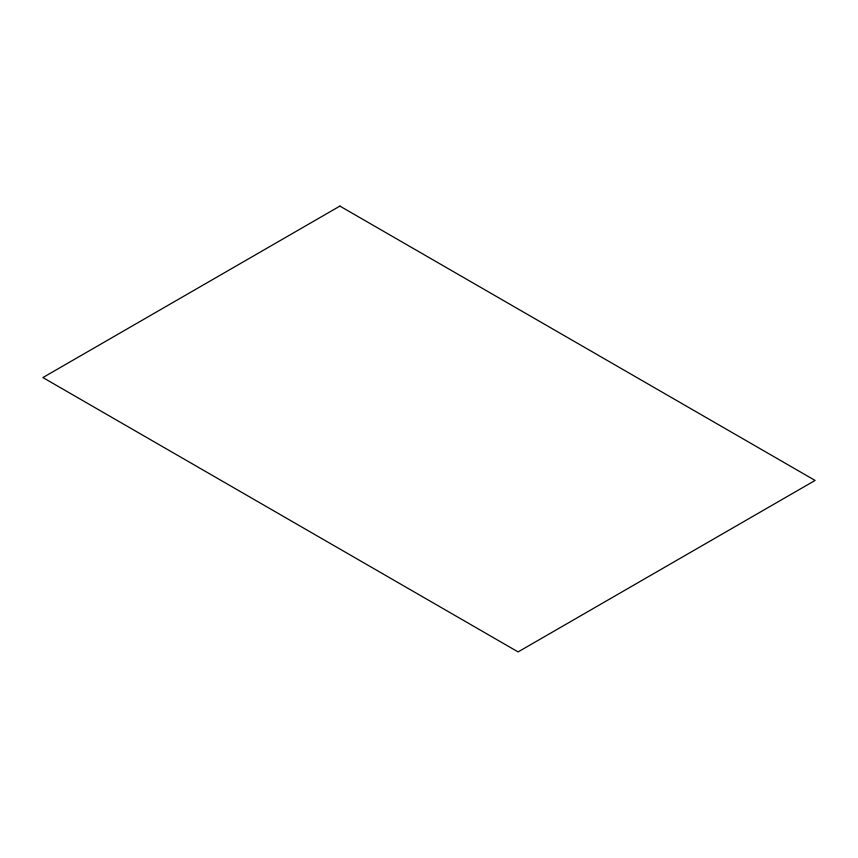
<?xml version="1.0" encoding="UTF-8"?>
<svg xmlns="http://www.w3.org/2000/svg" width="858" height="858" viewBox="0 0 858 858"><rect width="100%" height="100%" fill="white"/><g stroke="black" fill="none" stroke-linecap="round" stroke-linejoin="round"><path stroke-width="1.29" d="M339.897 206.092L42.9 377.563L518.103 651.908L815.1 480.437L339.897 206.092"/></g></svg>
